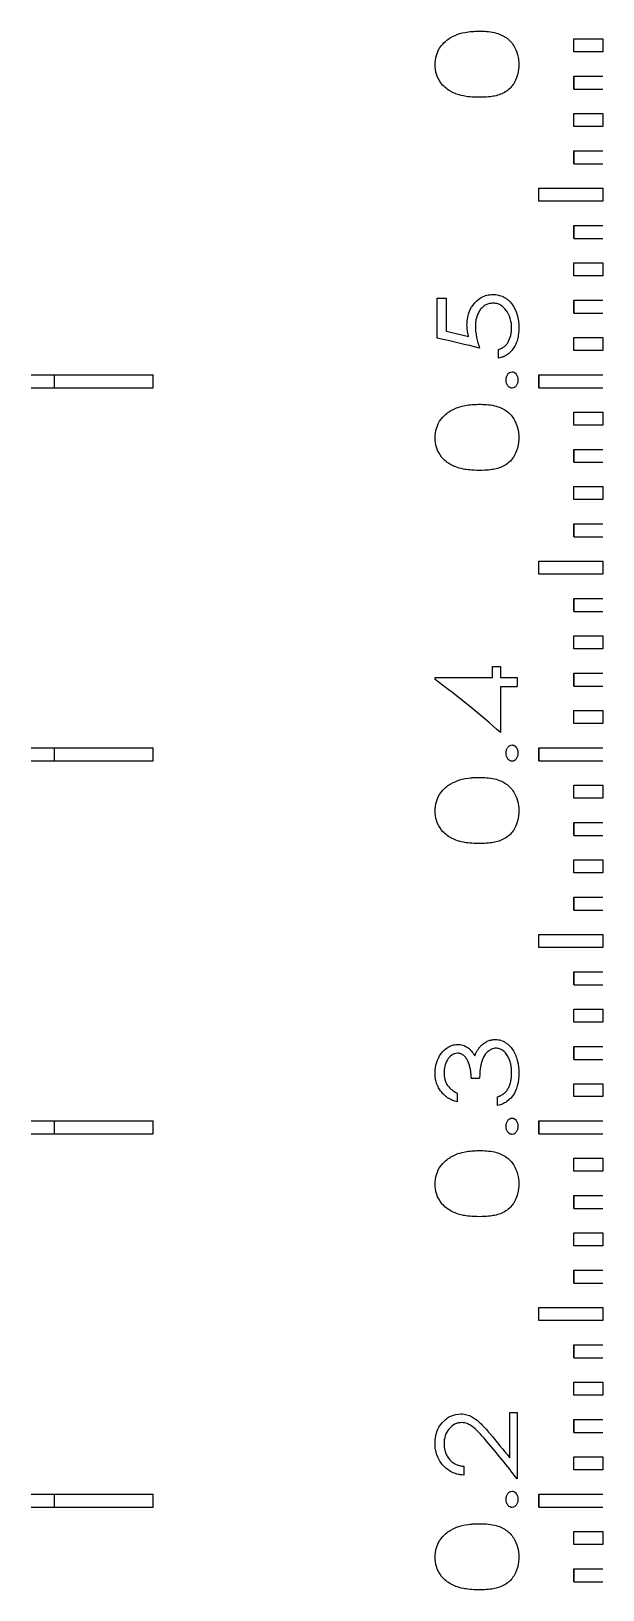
# Model space of a CAD drawing. Header units: inches. Extents: x -0.24 to 0.24, y -1.88 to 1.97.
# Drawn here: x -0.176 to 0.176, y -0.927 to 0.034 of the extents above; entities that cross this region are included whole.
import ezdxf

# ---------------------------------------------------------------- set-up
doc = ezdxf.new("R2010")
doc.units = ezdxf.units.IN
doc.layers.get('0').update_dxf_attribs({"linetype": 'CONTINUOUS'})

msp = doc.modelspace()

# ---------------------------------------------------------------- linework, layer by layer
for p, q in [((0.15813, 0.006), (0.176, 0.006)), ((0.15813, -0.002), (0.176, -0.002)), ((0.15813, -0.04), (0.176, -0.04)), ((0.15813, -0.048), (0.176, -0.048)), ((0.15813, -0.086), (0.176, -0.086)), ((0.15813, -0.094), (0.176, -0.094)), ((0.07408, -0.13085), (0.07961, -0.13085)), ((0.07408, -0.15546), (0.07408, -0.13085)), ((0.07961, -0.13085), (0.07961, -0.15125)), ((0.15813, -0.132), (0.176, -0.132)), ((0.15813, -0.14), (0.176, -0.14)), ((0.11175, -0.16777), (0.11175, -0.16238)), ((-0.176, -0.178), (-0.10097, -0.178)), ((-0.16184, -0.178), (-0.16184, -0.186)), ((-0.10097, -0.186), (-0.10097, -0.178)), ((0.13665, -0.178), (0.176, -0.178)), ((-0.176, -0.186), (-0.10097, -0.186)), ((0.13665, -0.186), (0.176, -0.186)), ((0.15813, -0.224), (0.176, -0.224)), ((0.15813, -0.232), (0.176, -0.232)), ((0.15813, -0.27), (0.176, -0.27)), ((0.15813, -0.278), (0.176, -0.278)), ((0.15813, -0.316), (0.176, -0.316)), ((0.15813, -0.324), (0.176, -0.324)), ((0.07268, -0.36579), (0.07268, -0.36469)), ((0.07268, -0.36469), (0.10815, -0.36469)), ((0.10815, -0.36469), (0.10815, -0.35777)), ((0.10815, -0.35777), (0.11293, -0.35777)), ((0.11293, -0.35777), (0.11293, -0.36469)), ((0.11293, -0.36469), (0.12319, -0.36469)), ((0.12319, -0.36469), (0.12319, -0.37008)), ((0.15813, -0.362), (0.176, -0.362)), ((0.11293, -0.37008), (0.12319, -0.37008)), ((0.11293, -0.37008), (0.11293, -0.39854)), ((0.15813, -0.37), (0.176, -0.37)), ((-0.176, -0.408), (-0.10097, -0.408)), ((-0.16184, -0.408), (-0.16184, -0.416)), ((-0.10097, -0.416), (-0.10097, -0.408)), ((0.13665, -0.408), (0.176, -0.408)), ((-0.176, -0.416), (-0.10097, -0.416)), ((0.13665, -0.416), (0.176, -0.416)), ((0.15813, -0.454), (0.176, -0.454)), ((0.15813, -0.462), (0.176, -0.462)), ((0.15813, -0.5), (0.176, -0.5)), ((0.15813, -0.508), (0.176, -0.508)), ((0.15813, -0.546), (0.176, -0.546)), ((0.15813, -0.554), (0.176, -0.554)), ((0.15813, -0.592), (0.176, -0.592)), ((0.15813, -0.6), (0.176, -0.6)), ((0.09496, -0.61162), (0.10009, -0.61162)), ((0.0864, -0.62085), (0.0864, -0.62623)), ((0.11115, -0.62854), (0.11115, -0.62315)), ((-0.176, -0.638), (-0.10097, -0.638)), ((-0.16184, -0.638), (-0.16184, -0.646)), ((-0.10097, -0.646), (-0.10097, -0.638)), ((0.13665, -0.638), (0.176, -0.638)), ((-0.176, -0.646), (-0.10097, -0.646)), ((0.13665, -0.646), (0.176, -0.646)), ((0.15813, -0.684), (0.176, -0.684)), ((0.15813, -0.692), (0.176, -0.692)), ((0.15813, -0.73), (0.176, -0.73)), ((0.15813, -0.738), (0.176, -0.738)), ((0.15813, -0.776), (0.176, -0.776)), ((0.15813, -0.784), (0.176, -0.784)), ((0.11872, -0.84569), (0.11872, -0.81777)), ((0.11872, -0.81777), (0.12319, -0.81777)), ((0.12319, -0.81777), (0.12319, -0.85854)), ((0.15813, -0.822), (0.176, -0.822)), ((0.15813, -0.83), (0.176, -0.83)), ((0.09039, -0.85085), (0.09039, -0.85623)), ((-0.176, -0.868), (-0.10097, -0.868)), ((-0.16184, -0.868), (-0.16184, -0.876)), ((-0.10097, -0.876), (-0.10097, -0.868)), ((0.13665, -0.868), (0.176, -0.868)), ((-0.176, -0.876), (-0.10097, -0.876)), ((0.13665, -0.876), (0.176, -0.876)), ((0.15813, -0.914), (0.176, -0.914)), ((0.15813, -0.922), (0.176, -0.922))]:
    msp.add_line(p, q)
for points in [[(0.15813, 0.029), (0.176, 0.029), (0.176, 0.021), (0.15813, 0.021)], [(0.15813, 0.006), (0.15813, -0.002)], [(0.15813, -0.017), (0.176, -0.017), (0.176, -0.025), (0.15813, -0.025)], [(0.15813, -0.04), (0.15813, -0.048)], [(0.13665, -0.063), (0.176, -0.063), (0.176, -0.071), (0.13665, -0.071)], [(0.15813, -0.086), (0.15813, -0.094)], [(0.15813, -0.109), (0.176, -0.109), (0.176, -0.117), (0.15813, -0.117)], [(0.15813, -0.132), (0.15813, -0.14)], [(0.15813, -0.155), (0.176, -0.155), (0.176, -0.163), (0.15813, -0.163)], [(0.13665, -0.178), (0.13665, -0.186)], [(0.15813, -0.201), (0.176, -0.201), (0.176, -0.209), (0.15813, -0.209)], [(0.15813, -0.224), (0.15813, -0.232)], [(0.15813, -0.247), (0.176, -0.247), (0.176, -0.255), (0.15813, -0.255)], [(0.15813, -0.27), (0.15813, -0.278)], [(0.13665, -0.293), (0.176, -0.293), (0.176, -0.301), (0.13665, -0.301)], [(0.15813, -0.316), (0.15813, -0.324)], [(0.15813, -0.339), (0.176, -0.339), (0.176, -0.347), (0.15813, -0.347)], [(0.15813, -0.362), (0.15813, -0.37)], [(0.15813, -0.385), (0.176, -0.385), (0.176, -0.393), (0.15813, -0.393)], [(0.13665, -0.408), (0.13665, -0.416)], [(0.15813, -0.431), (0.176, -0.431), (0.176, -0.439), (0.15813, -0.439)], [(0.15813, -0.454), (0.15813, -0.462)], [(0.15813, -0.477), (0.176, -0.477), (0.176, -0.485), (0.15813, -0.485)], [(0.15813, -0.5), (0.15813, -0.508)], [(0.13665, -0.523), (0.176, -0.523), (0.176, -0.531), (0.13665, -0.531)], [(0.15813, -0.546), (0.15813, -0.554)], [(0.15813, -0.569), (0.176, -0.569), (0.176, -0.577), (0.15813, -0.577)], [(0.15813, -0.592), (0.15813, -0.6)], [(0.15813, -0.615), (0.176, -0.615), (0.176, -0.623), (0.15813, -0.623)], [(0.13665, -0.638), (0.13665, -0.646)], [(0.15813, -0.661), (0.176, -0.661), (0.176, -0.669), (0.15813, -0.669)], [(0.15813, -0.684), (0.15813, -0.692)], [(0.15813, -0.707), (0.176, -0.707), (0.176, -0.715), (0.15813, -0.715)], [(0.15813, -0.73), (0.15813, -0.738)], [(0.13665, -0.753), (0.176, -0.753), (0.176, -0.761), (0.13665, -0.761)], [(0.15813, -0.776), (0.15813, -0.784)], [(0.15813, -0.799), (0.176, -0.799), (0.176, -0.807), (0.15813, -0.807)], [(0.15813, -0.822), (0.15813, -0.83)], [(0.15813, -0.845), (0.176, -0.845), (0.176, -0.853), (0.15813, -0.853)], [(0.13665, -0.868), (0.13665, -0.876)], [(0.15813, -0.891), (0.176, -0.891), (0.176, -0.899), (0.15813, -0.899)], [(0.15813, -0.914), (0.15813, -0.922)]]:
    msp.add_lwpolyline(points, close=True)
for points, knots in [([(0.07268, 0.01306), (0.07271, 0.01467), (0.07283, 0.01684), (0.07413, 0.02066), (0.07497, 0.02271), (0.07881, 0.02763), (0.08124, 0.02915), (0.08438, 0.03095), (0.08588, 0.03154), (0.08815, 0.03234), (0.09036, 0.03297), (0.09485, 0.03356), (0.09593, 0.03363), (0.09769, 0.03372), (0.09892, 0.03375), (0.10011, 0.03377)], [-0.05564608, -0.05564608, -0.05564608, -0.05564608, -0.0468896, -0.0468896, -0.04262605, -0.04262605, -0.03710661, -0.03710661, -0.02892229, -0.02892229, -0.01686502, -0.01686502, -0.01095235, -0.01095235, 0, 0, 0, 0]), ([(0.10011, 0.03377), (0.10274, 0.03373), (0.10601, 0.03364), (0.11231, 0.0322), (0.11454, 0.0311), (0.1182, 0.02858), (0.11988, 0.02691), (0.1222, 0.02315), (0.12297, 0.0213), (0.12403, 0.01733), (0.12426, 0.01539), (0.12429, 0.01306)], [-0.1041501, -0.1041501, -0.1041501, -0.1041501, -0.0807657, -0.0807657, -0.0586746, -0.0586746, -0.0352729, -0.0352729, -0.0177305, -0.0177305, 0, 0, 0, 0]), ([(0.10011, -0.007), (0.09514, -0.00696), (0.09235, -0.00659), (0.08642, -0.00545), (0.08395, -0.00428), (0.08038, -0.00232), (0.07838, -0.00076), (0.07535, 0.00302), (0.07437, 0.00491), (0.07283, 0.00929), (0.0727, 0.01147), (0.07268, 0.01306)], [-0.04051557, -0.04051557, -0.04051557, -0.04051557, -0.03680281, -0.03680281, -0.03043587, -0.03043587, -0.0205326, -0.0205326, -0.01211017, -0.01211017, 0, 0, 0, 0]), ([(0.12429, 0.01306), (0.12427, 0.01161), (0.12418, 0.00936), (0.12282, 0.00427), (0.12187, 0.00251), (0.11998, -0.00039), (0.11838, -0.00209), (0.11425, -0.00481), (0.11198, -0.00566), (0.10731, -0.00661), (0.10459, -0.00697), (0.10011, -0.007)], [-0.234219, -0.234219, -0.234219, -0.234219, -0.1955621, -0.1955621, -0.1575839, -0.1575839, -0.0998033, -0.0998033, -0.0415217, -0.0415217, 0, 0, 0, 0]), ([(0.09236, -0.14742), (0.0924, -0.14538), (0.09257, -0.14243), (0.09452, -0.13729), (0.09563, -0.13543), (0.09892, -0.13171), (0.1007, -0.13056), (0.10328, -0.12936), (0.10426, -0.12906), (0.10572, -0.12877), (0.10666, -0.12859), (0.10846, -0.12854)], [-0.2859257, -0.2859257, -0.2859257, -0.2859257, -0.1960968, -0.1960968, -0.1358888, -0.1358888, -0.0648052, -0.0648052, -0.0173608, -0.0173608, 0, 0, 0, 0]), ([(0.10828, -0.13392), (0.10783, -0.13394), (0.10742, -0.13396), (0.10706, -0.134), (0.10688, -0.13402), (0.10671, -0.13404), (0.10655, -0.13407), (0.10647, -0.13408), (0.10639, -0.13409), (0.10631, -0.13411), (0.10624, -0.13412), (0.10619, -0.13413), (0.1061, -0.13415), (0.10537, -0.13432), (0.10465, -0.13458), (0.10398, -0.13493), (0.1033, -0.13528), (0.10266, -0.13572), (0.10206, -0.13626), (0.10176, -0.13653), (0.10147, -0.13682), (0.10119, -0.13713), (0.10091, -0.13745), (0.10062, -0.13781), (0.10037, -0.13815), (0.09987, -0.13883), (0.09944, -0.13957), (0.09907, -0.14037), (0.09889, -0.14077), (0.09872, -0.14119), (0.09857, -0.14161), (0.09842, -0.14204), (0.09828, -0.14251), (0.09817, -0.14294), (0.09806, -0.14337), (0.09797, -0.14381), (0.09788, -0.14426), (0.09784, -0.14448), (0.09781, -0.14471), (0.09777, -0.14494), (0.09776, -0.14506), (0.09774, -0.14517), (0.09773, -0.14529), (0.09771, -0.1454), (0.09769, -0.14555), (0.09769, -0.14564), (0.09761, -0.14632), (0.09756, -0.14723), (0.09754, -0.14839)], [0, 0, 0, 0, 0.062512, 0.062512, 0.062512, 0.09375, 0.09375, 0.09375, 0.109376, 0.109376, 0.109376, 0.125, 0.125, 0.125, 0.25, 0.25, 0.25, 0.375, 0.375, 0.375, 0.437506, 0.437506, 0.437506, 0.5, 0.5, 0.5, 0.625, 0.625, 0.625, 0.687496, 0.687496, 0.687496, 0.75, 0.75, 0.75, 0.812533, 0.812533, 0.812533, 0.84375, 0.84375, 0.84375, 0.859382, 0.859382, 0.859382, 0.875, 0.875, 0.875, 1, 1, 1, 1]), ([(0.11985, -0.14915), (0.11982, -0.14744), (0.11969, -0.14548), (0.11847, -0.14137), (0.1176, -0.13972), (0.11555, -0.13694), (0.11434, -0.13582), (0.11234, -0.13472), (0.11161, -0.13441), (0.11039, -0.13412), (0.10971, -0.13397), (0.10828, -0.13392)], [-0.3643549, -0.3643549, -0.3643549, -0.3643549, -0.2570321, -0.2570321, -0.1583606, -0.1583606, -0.0585598, -0.0585598, -0.0137986, -0.0137986, 0, 0, 0, 0]), ([(0.10846, -0.12854), (0.10917, -0.12856), (0.10973, -0.12859), (0.11057, -0.12868), (0.11115, -0.12877), (0.11276, -0.12914), (0.1138, -0.12951), (0.11575, -0.13051), (0.11675, -0.13117), (0.11851, -0.13265), (0.11928, -0.13346), (0.12286, -0.13815), (0.12425, -0.14318), (0.12429, -0.14946)], [0, 0, 0, 0, 0.0625, 0.0625, 0.125, 0.125, 0.25, 0.25, 0.375, 0.375, 0.5, 0.5, 1, 1, 1, 1]), ([(0.07961, -0.15125), (0.08196, -0.15179), (0.08428, -0.15233), (0.08886, -0.15341), (0.09112, -0.15395), (0.09335, -0.15449)], [-0.04091868, -0.04091868, -0.04091868, -0.04091868, -0.02045934, -0.02045934, 0, 0, 0, 0]), ([(0.09335, -0.15449), (0.09318, -0.15376), (0.09303, -0.1531), (0.09291, -0.15252), (0.09286, -0.15223), (0.0928, -0.15195), (0.09276, -0.1517), (0.09271, -0.15145), (0.09268, -0.15125), (0.09264, -0.15099), (0.09248, -0.14998), (0.09239, -0.14879), (0.09236, -0.14742)], [0, 0, 0, 0, 0.25, 0.25, 0.25, 0.375009, 0.375009, 0.375009, 0.5, 0.5, 0.5, 1, 1, 1, 1]), ([(0.09754, -0.14839), (0.09756, -0.14964), (0.09766, -0.152), (0.09877, -0.15726), (0.09944, -0.15958), (0.10009, -0.16162)], [-0.04119959, -0.04119959, -0.04119959, -0.04119959, -0.01665325, -0.01665325, 0, 0, 0, 0]), ([(0.11175, -0.16238), (0.11213, -0.16227), (0.11246, -0.16216), (0.11275, -0.16206), (0.11289, -0.16201), (0.11303, -0.16196), (0.11315, -0.16192), (0.11321, -0.16189), (0.11326, -0.16187), (0.11332, -0.16185), (0.11337, -0.16182), (0.1134, -0.16181), (0.11347, -0.16178), (0.11405, -0.16152), (0.11459, -0.16121), (0.11509, -0.16085), (0.11559, -0.16048), (0.11606, -0.16004), (0.1165, -0.15954), (0.11672, -0.15929), (0.11692, -0.15902), (0.11712, -0.15873), (0.11732, -0.15844), (0.11753, -0.15811), (0.1177, -0.15781), (0.11838, -0.15663), (0.11893, -0.15523), (0.1193, -0.15375), (0.11939, -0.15338), (0.11947, -0.153), (0.11954, -0.15261), (0.11961, -0.15222), (0.11968, -0.1518), (0.11972, -0.15143), (0.11974, -0.15124), (0.11976, -0.15106), (0.11978, -0.15088), (0.1198, -0.15071), (0.1198, -0.1506), (0.11981, -0.15043), (0.11983, -0.15009), (0.11984, -0.14966), (0.11985, -0.14915)], [0, 0, 0, 0, 0.062511, 0.062511, 0.062511, 0.09375, 0.09375, 0.09375, 0.109377, 0.109377, 0.109377, 0.125, 0.125, 0.125, 0.25, 0.25, 0.25, 0.375, 0.375, 0.375, 0.437849, 0.437849, 0.437849, 0.5, 0.5, 0.5, 0.75, 0.75, 0.75, 0.81257, 0.81257, 0.81257, 0.875, 0.875, 0.875, 0.906743, 0.906743, 0.906743, 0.937744, 0.937744, 0.937744, 1, 1, 1, 1]), ([(0.12429, -0.14946), (0.12428, -0.15022), (0.12426, -0.15081), (0.12424, -0.15124), (0.12421, -0.15167), (0.12416, -0.15225), (0.12409, -0.15284), (0.12395, -0.15404), (0.12374, -0.15511), (0.12346, -0.15618), (0.12317, -0.15724), (0.1228, -0.15825), (0.12236, -0.15921), (0.12193, -0.16016), (0.1214, -0.16108), (0.12082, -0.16191), (0.12024, -0.16274), (0.11961, -0.16349), (0.11893, -0.16415), (0.11859, -0.16448), (0.11824, -0.1648), (0.11787, -0.16509), (0.11751, -0.16538), (0.11711, -0.16566), (0.11674, -0.1659), (0.11637, -0.16613), (0.11599, -0.16635), (0.11558, -0.16655), (0.11538, -0.16664), (0.11518, -0.16674), (0.11497, -0.16683), (0.11486, -0.16687), (0.11475, -0.16692), (0.11465, -0.16696), (0.11454, -0.167), (0.1144, -0.16705), (0.11432, -0.16709), (0.11366, -0.16733), (0.1128, -0.16756), (0.11175, -0.16777)], [0, 0, 0, 0, 0.062834, 0.062834, 0.062834, 0.125, 0.125, 0.125, 0.25, 0.25, 0.25, 0.375, 0.375, 0.375, 0.5, 0.5, 0.5, 0.625, 0.625, 0.625, 0.687498, 0.687498, 0.687498, 0.75, 0.75, 0.75, 0.812529, 0.812529, 0.812529, 0.84375, 0.84375, 0.84375, 0.859381, 0.859381, 0.859381, 0.875, 0.875, 0.875, 1, 1, 1, 1]), ([(0.11643, -0.18123), (0.11645, -0.18082), (0.11648, -0.18046), (0.11653, -0.18014), (0.11655, -0.17998), (0.11658, -0.17983), (0.11661, -0.17969), (0.11664, -0.17955), (0.11666, -0.17945), (0.1167, -0.17931), (0.11689, -0.17872), (0.11715, -0.17819), (0.11753, -0.17769), (0.11771, -0.17744), (0.1179, -0.17723), (0.1181, -0.17704), (0.1182, -0.17695), (0.1183, -0.17687), (0.11841, -0.17679), (0.11851, -0.17671), (0.11864, -0.17663), (0.11872, -0.17659), (0.11906, -0.1764), (0.11953, -0.17628), (0.12014, -0.17623)], [0, 0, 0, 0, 0.125, 0.125, 0.125, 0.1875, 0.1875, 0.1875, 0.25, 0.25, 0.25, 0.5, 0.5, 0.5, 0.625, 0.625, 0.625, 0.68751, 0.68751, 0.68751, 0.75, 0.75, 0.75, 1, 1, 1, 1]), ([(0.12014, -0.18623), (0.11985, -0.18621), (0.11958, -0.18617), (0.11935, -0.18611), (0.11923, -0.18608), (0.11912, -0.18604), (0.11902, -0.186), (0.11891, -0.18596), (0.11884, -0.18593), (0.11873, -0.18586), (0.11829, -0.18562), (0.11789, -0.18525), (0.11753, -0.18477), (0.11734, -0.18453), (0.11719, -0.18427), (0.11705, -0.184), (0.11698, -0.18387), (0.11692, -0.18373), (0.11686, -0.18359), (0.1168, -0.18345), (0.11674, -0.18327), (0.11671, -0.18315), (0.11656, -0.18267), (0.11647, -0.18203), (0.11643, -0.18123)], [0, 0, 0, 0, 0.125, 0.125, 0.125, 0.1875, 0.1875, 0.1875, 0.25, 0.25, 0.25, 0.5, 0.5, 0.5, 0.625, 0.625, 0.625, 0.687509, 0.687509, 0.687509, 0.75, 0.75, 0.75, 1, 1, 1, 1]), ([(0.12014, -0.17623), (0.12044, -0.17626), (0.12071, -0.1763), (0.12094, -0.17636), (0.12105, -0.17639), (0.12116, -0.17643), (0.12126, -0.17646), (0.12136, -0.1765), (0.12143, -0.17653), (0.12153, -0.1766), (0.12195, -0.17684), (0.12235, -0.17723), (0.12269, -0.1777), (0.12286, -0.17793), (0.12302, -0.17818), (0.12315, -0.17845), (0.12321, -0.17859), (0.12327, -0.17873), (0.12333, -0.17887), (0.12338, -0.17901), (0.12344, -0.17919), (0.12348, -0.17931), (0.12362, -0.1798), (0.12371, -0.18044), (0.12374, -0.18123)], [0, 0, 0, 0, 0.125, 0.125, 0.125, 0.1875, 0.1875, 0.1875, 0.25, 0.25, 0.25, 0.5, 0.5, 0.5, 0.625, 0.625, 0.625, 0.687509, 0.687509, 0.687509, 0.75, 0.75, 0.75, 1, 1, 1, 1]), ([(0.12374, -0.18123), (0.12373, -0.18145), (0.12372, -0.18164), (0.12371, -0.1818), (0.12371, -0.18188), (0.1237, -0.18196), (0.12369, -0.18203), (0.12369, -0.18209), (0.12369, -0.18213), (0.12368, -0.18221), (0.12364, -0.18252), (0.12357, -0.18284), (0.12347, -0.18315), (0.12329, -0.18376), (0.12304, -0.18429), (0.12269, -0.18476), (0.12252, -0.185), (0.12234, -0.18521), (0.12215, -0.18539), (0.12205, -0.18548), (0.12195, -0.18557), (0.12185, -0.18565), (0.12174, -0.18572), (0.12162, -0.18581), (0.12153, -0.18586), (0.12118, -0.18606), (0.12072, -0.18619), (0.12014, -0.18623)], [0, 0, 0, 0, 0.0625, 0.0625, 0.0625, 0.093755, 0.093755, 0.093755, 0.125, 0.125, 0.125, 0.25, 0.25, 0.25, 0.5, 0.5, 0.5, 0.625, 0.625, 0.625, 0.68751, 0.68751, 0.68751, 0.75, 0.75, 0.75, 1, 1, 1, 1]), ([(0.07268, -0.21694), (0.07271, -0.21533), (0.07283, -0.21316), (0.07413, -0.20934), (0.07497, -0.20729), (0.07881, -0.20237), (0.08124, -0.20085), (0.08438, -0.19905), (0.08588, -0.19846), (0.08815, -0.19766), (0.09036, -0.19703), (0.09485, -0.19644), (0.09593, -0.19637), (0.09769, -0.19628), (0.09892, -0.19625), (0.10011, -0.19623)], [-0.05564608, -0.05564608, -0.05564608, -0.05564608, -0.0468896, -0.0468896, -0.04262605, -0.04262605, -0.03710661, -0.03710661, -0.02892229, -0.02892229, -0.01686502, -0.01686502, -0.01095235, -0.01095235, 0, 0, 0, 0]), ([(0.10011, -0.19623), (0.10274, -0.19627), (0.10601, -0.19636), (0.11231, -0.1978), (0.11454, -0.1989), (0.1182, -0.20142), (0.11988, -0.20309), (0.1222, -0.20685), (0.12297, -0.2087), (0.12403, -0.21267), (0.12426, -0.21461), (0.12429, -0.21694)], [-0.1041501, -0.1041501, -0.1041501, -0.1041501, -0.0807657, -0.0807657, -0.0586746, -0.0586746, -0.0352729, -0.0352729, -0.0177305, -0.0177305, 0, 0, 0, 0]), ([(0.10011, -0.237), (0.09514, -0.23696), (0.09235, -0.23659), (0.08642, -0.23545), (0.08395, -0.23428), (0.08038, -0.23232), (0.07838, -0.23076), (0.07535, -0.22698), (0.07437, -0.22509), (0.07283, -0.22071), (0.0727, -0.21853), (0.07268, -0.21694)], [-0.04051557, -0.04051557, -0.04051557, -0.04051557, -0.03680281, -0.03680281, -0.03043587, -0.03043587, -0.0205326, -0.0205326, -0.01211017, -0.01211017, 0, 0, 0, 0]), ([(0.12429, -0.21694), (0.12427, -0.21839), (0.12418, -0.22064), (0.12282, -0.22573), (0.12187, -0.22749), (0.11998, -0.23039), (0.11838, -0.23209), (0.11425, -0.23481), (0.11198, -0.23566), (0.10731, -0.23661), (0.10459, -0.23697), (0.10011, -0.237)], [-0.2342191, -0.2342191, -0.2342191, -0.2342191, -0.1955621, -0.1955621, -0.1575839, -0.1575839, -0.0998033, -0.0998033, -0.0415217, -0.0415217, 0, 0, 0, 0]), ([(0.11643, -0.41123), (0.11645, -0.41082), (0.11648, -0.41046), (0.11653, -0.41014), (0.11655, -0.40998), (0.11658, -0.40983), (0.11661, -0.40969), (0.11664, -0.40955), (0.11666, -0.40945), (0.1167, -0.40931), (0.11689, -0.40872), (0.11715, -0.40819), (0.11753, -0.40769), (0.11771, -0.40744), (0.1179, -0.40723), (0.1181, -0.40704), (0.1182, -0.40695), (0.1183, -0.40687), (0.11841, -0.40679), (0.11851, -0.40671), (0.11864, -0.40663), (0.11872, -0.40659), (0.11906, -0.4064), (0.11953, -0.40628), (0.12014, -0.40623)], [0, 0, 0, 0, 0.125, 0.125, 0.125, 0.1875, 0.1875, 0.1875, 0.25, 0.25, 0.25, 0.5, 0.5, 0.5, 0.625, 0.625, 0.625, 0.68751, 0.68751, 0.68751, 0.75, 0.75, 0.75, 1, 1, 1, 1]), ([(0.12014, -0.41623), (0.11985, -0.41621), (0.11958, -0.41617), (0.11935, -0.41611), (0.11923, -0.41608), (0.11912, -0.41604), (0.11902, -0.416), (0.11891, -0.41596), (0.11884, -0.41593), (0.11873, -0.41586), (0.11829, -0.41562), (0.11789, -0.41525), (0.11753, -0.41477), (0.11734, -0.41453), (0.11719, -0.41427), (0.11705, -0.414), (0.11698, -0.41387), (0.11692, -0.41373), (0.11686, -0.41359), (0.1168, -0.41345), (0.11674, -0.41327), (0.11671, -0.41315), (0.11656, -0.41267), (0.11647, -0.41203), (0.11643, -0.41123)], [0, 0, 0, 0, 0.125, 0.125, 0.125, 0.1875, 0.1875, 0.1875, 0.25, 0.25, 0.25, 0.5, 0.5, 0.5, 0.625, 0.625, 0.625, 0.687509, 0.687509, 0.687509, 0.75, 0.75, 0.75, 1, 1, 1, 1]), ([(0.12014, -0.40623), (0.12044, -0.40626), (0.12071, -0.4063), (0.12094, -0.40636), (0.12105, -0.40639), (0.12116, -0.40643), (0.12126, -0.40646), (0.12136, -0.4065), (0.12143, -0.40653), (0.12153, -0.4066), (0.12195, -0.40684), (0.12235, -0.40723), (0.12269, -0.4077), (0.12286, -0.40793), (0.12302, -0.40818), (0.12315, -0.40845), (0.12321, -0.40859), (0.12327, -0.40873), (0.12333, -0.40887), (0.12338, -0.40901), (0.12344, -0.40919), (0.12348, -0.40931), (0.12362, -0.4098), (0.12371, -0.41044), (0.12374, -0.41123)], [0, 0, 0, 0, 0.125, 0.125, 0.125, 0.1875, 0.1875, 0.1875, 0.25, 0.25, 0.25, 0.5, 0.5, 0.5, 0.625, 0.625, 0.625, 0.687509, 0.687509, 0.687509, 0.75, 0.75, 0.75, 1, 1, 1, 1]), ([(0.12374, -0.41123), (0.12373, -0.41145), (0.12372, -0.41164), (0.12371, -0.4118), (0.12371, -0.41188), (0.1237, -0.41196), (0.12369, -0.41203), (0.12369, -0.41209), (0.12369, -0.41213), (0.12368, -0.41221), (0.12364, -0.41252), (0.12357, -0.41284), (0.12347, -0.41315), (0.12329, -0.41376), (0.12304, -0.41429), (0.12269, -0.41476), (0.12252, -0.415), (0.12234, -0.41521), (0.12215, -0.41539), (0.12205, -0.41548), (0.12195, -0.41557), (0.12185, -0.41565), (0.12174, -0.41572), (0.12162, -0.41581), (0.12153, -0.41586), (0.12118, -0.41606), (0.12072, -0.41619), (0.12014, -0.41623)], [0, 0, 0, 0, 0.0625, 0.0625, 0.0625, 0.093755, 0.093755, 0.093755, 0.125, 0.125, 0.125, 0.25, 0.25, 0.25, 0.5, 0.5, 0.5, 0.625, 0.625, 0.625, 0.68751, 0.68751, 0.68751, 0.75, 0.75, 0.75, 1, 1, 1, 1]), ([(0.07268, -0.44694), (0.07271, -0.44533), (0.07283, -0.44316), (0.07413, -0.43934), (0.07497, -0.43729), (0.07881, -0.43237), (0.08124, -0.43085), (0.08438, -0.42905), (0.08588, -0.42846), (0.08815, -0.42766), (0.09036, -0.42703), (0.09485, -0.42644), (0.09593, -0.42637), (0.09769, -0.42628), (0.09892, -0.42625), (0.10011, -0.42623)], [-0.05564608, -0.05564608, -0.05564608, -0.05564608, -0.0468896, -0.0468896, -0.04262605, -0.04262605, -0.03710661, -0.03710661, -0.02892229, -0.02892229, -0.01686502, -0.01686502, -0.01095235, -0.01095235, 0, 0, 0, 0]), ([(0.10011, -0.42623), (0.10274, -0.42627), (0.10601, -0.42636), (0.11231, -0.4278), (0.11454, -0.4289), (0.1182, -0.43142), (0.11988, -0.43309), (0.1222, -0.43685), (0.12297, -0.4387), (0.12403, -0.44267), (0.12426, -0.44461), (0.12429, -0.44694)], [-0.1041501, -0.1041501, -0.1041501, -0.1041501, -0.0807657, -0.0807657, -0.0586746, -0.0586746, -0.0352729, -0.0352729, -0.0177305, -0.0177305, 0, 0, 0, 0]), ([(0.10011, -0.467), (0.09514, -0.46696), (0.09235, -0.46659), (0.08642, -0.46545), (0.08395, -0.46428), (0.08038, -0.46232), (0.07838, -0.46076), (0.07535, -0.45698), (0.07437, -0.45509), (0.07283, -0.45071), (0.0727, -0.44853), (0.07268, -0.44694)], [-0.04051557, -0.04051557, -0.04051557, -0.04051557, -0.03680281, -0.03680281, -0.03043587, -0.03043587, -0.0205326, -0.0205326, -0.01211017, -0.01211017, 0, 0, 0, 0]), ([(0.12429, -0.44694), (0.12427, -0.44839), (0.12418, -0.45064), (0.12282, -0.45573), (0.12187, -0.45749), (0.11998, -0.46039), (0.11838, -0.46209), (0.11425, -0.46481), (0.11198, -0.46566), (0.10731, -0.46661), (0.10459, -0.46697), (0.10011, -0.467)], [-0.234219, -0.234219, -0.234219, -0.234219, -0.1955621, -0.1955621, -0.1575839, -0.1575839, -0.0998033, -0.0998033, -0.0415217, -0.0415217, 0, 0, 0, 0]), ([(0.07268, -0.60837), (0.07274, -0.60623), (0.07293, -0.60418), (0.07422, -0.60026), (0.07507, -0.59825), (0.07772, -0.59474), (0.07915, -0.59346), (0.08177, -0.59193), (0.08276, -0.59152), (0.08425, -0.59108), (0.08501, -0.59092), (0.08657, -0.59085)], [-0.1682616, -0.1682616, -0.1682616, -0.1682616, -0.1065346, -0.1065346, -0.0666568, -0.0666568, -0.0333752, -0.0333752, -0.0136627, -0.0136627, 0, 0, 0, 0]), ([(0.08657, -0.59085), (0.08693, -0.59086), (0.08725, -0.59087), (0.08751, -0.59089), (0.08765, -0.5909), (0.08777, -0.59091), (0.08788, -0.59092), (0.08794, -0.59092), (0.08799, -0.59093), (0.08804, -0.59093), (0.08809, -0.59094), (0.08812, -0.59094), (0.08818, -0.59095), (0.08871, -0.59101), (0.08924, -0.59112), (0.08976, -0.59128), (0.09081, -0.59159), (0.09181, -0.59207), (0.09269, -0.59267), (0.09313, -0.59298), (0.09356, -0.59332), (0.09397, -0.5937), (0.09418, -0.59389), (0.09438, -0.59409), (0.09458, -0.5943), (0.09468, -0.5944), (0.09478, -0.59451), (0.09487, -0.59462), (0.09497, -0.59473), (0.09509, -0.59487), (0.09516, -0.59495), (0.09573, -0.59563), (0.09638, -0.5966), (0.0971, -0.59785)], [0, 0, 0, 0, 0.062511, 0.062511, 0.062511, 0.09375, 0.09375, 0.09375, 0.109377, 0.109377, 0.109377, 0.125, 0.125, 0.125, 0.25, 0.25, 0.25, 0.5, 0.5, 0.5, 0.62503, 0.62503, 0.62503, 0.6875, 0.6875, 0.6875, 0.718756, 0.718756, 0.718756, 0.75, 0.75, 0.75, 1, 1, 1, 1]), ([(0.0971, -0.59785), (0.09727, -0.59743), (0.09742, -0.59707), (0.09755, -0.59676), (0.09762, -0.5966), (0.09768, -0.59646), (0.09774, -0.59634), (0.09777, -0.59627), (0.09779, -0.59621), (0.09782, -0.59615), (0.09785, -0.5961), (0.09786, -0.59607), (0.0979, -0.59599), (0.09817, -0.59542), (0.0985, -0.59485), (0.09887, -0.59427), (0.09906, -0.59398), (0.09925, -0.5937), (0.09944, -0.59344), (0.09954, -0.59331), (0.09964, -0.59319), (0.09973, -0.59306), (0.09978, -0.593), (0.09983, -0.59294), (0.09988, -0.59288), (0.09993, -0.59283), (0.09999, -0.59275), (0.10002, -0.59271), (0.1003, -0.59239), (0.10074, -0.59194), (0.10133, -0.59135)], [0, 0, 0, 0, 0.125012, 0.125012, 0.125012, 0.1875, 0.1875, 0.1875, 0.218752, 0.218752, 0.218752, 0.25, 0.25, 0.25, 0.5, 0.5, 0.5, 0.62503, 0.62503, 0.62503, 0.6875, 0.6875, 0.6875, 0.718756, 0.718756, 0.718756, 0.75, 0.75, 0.75, 1, 1, 1, 1]), ([(0.11026, -0.59315), (0.10927, -0.59321), (0.10844, -0.59331), (0.10632, -0.59429), (0.10545, -0.595), (0.10336, -0.59704), (0.10257, -0.59855), (0.10139, -0.60114), (0.101, -0.60277), (0.1005, -0.60601), (0.10025, -0.60795), (0.10009, -0.61162)], [-0.1243904, -0.1243904, -0.1243904, -0.1243904, -0.1130551, -0.1130551, -0.1014011, -0.1014011, -0.0757068, -0.0757068, -0.0279619, -0.0279619, 0, 0, 0, 0]), ([(0.10133, -0.59135), (0.10202, -0.59073), (0.10271, -0.5902), (0.10339, -0.58975), (0.10373, -0.58952), (0.10406, -0.58932), (0.1044, -0.58914), (0.10473, -0.58896), (0.10504, -0.58881), (0.1054, -0.58866), (0.10576, -0.58852), (0.10612, -0.58839), (0.10649, -0.58827), (0.10667, -0.58822), (0.10686, -0.58817), (0.10705, -0.58812), (0.10714, -0.5881), (0.10723, -0.58807), (0.10733, -0.58805), (0.10742, -0.58803), (0.10754, -0.58801), (0.10761, -0.58799), (0.10821, -0.58787), (0.10896, -0.5878), (0.10985, -0.58777)], [0, 0, 0, 0, 0.25, 0.25, 0.25, 0.374992, 0.374992, 0.374992, 0.5, 0.5, 0.5, 0.625028, 0.625028, 0.625028, 0.6875, 0.6875, 0.6875, 0.718756, 0.718756, 0.718756, 0.75, 0.75, 0.75, 1, 1, 1, 1]), ([(0.10985, -0.58777), (0.11132, -0.58784), (0.11206, -0.58794), (0.11434, -0.58863), (0.11532, -0.58918), (0.11793, -0.5908), (0.11936, -0.59235), (0.12188, -0.59612), (0.12275, -0.59837), (0.12411, -0.60353), (0.12424, -0.60627), (0.12429, -0.60853)], [-0.04391562, -0.04391562, -0.04391562, -0.04391562, -0.04182853, -0.04182853, -0.03885855, -0.03885855, -0.02928899, -0.02928899, -0.01723397, -0.01723397, 0, 0, 0, 0]), ([(0.11985, -0.60843), (0.11985, -0.6079), (0.11983, -0.6074), (0.11981, -0.60694), (0.1198, -0.60671), (0.11979, -0.60649), (0.11978, -0.60627), (0.11976, -0.60606), (0.11975, -0.60591), (0.11973, -0.60566), (0.11971, -0.60542), (0.11969, -0.6052), (0.11966, -0.60496), (0.11963, -0.60471), (0.1196, -0.60448), (0.11956, -0.60425), (0.11953, -0.60402), (0.1195, -0.6038), (0.11946, -0.60358), (0.11942, -0.60336), (0.11938, -0.60319), (0.11933, -0.60296), (0.11914, -0.60204), (0.11889, -0.60117), (0.11858, -0.60035), (0.11827, -0.59953), (0.11794, -0.59883), (0.11749, -0.59806), (0.11658, -0.59651), (0.11557, -0.59534), (0.11435, -0.59447), (0.11404, -0.59425), (0.11372, -0.59406), (0.11339, -0.59389), (0.11307, -0.59373), (0.11276, -0.5936), (0.1124, -0.59349), (0.11165, -0.59325), (0.11111, -0.59318), (0.11026, -0.59315)], [0, 0, 0, 0, 0.0625, 0.0625, 0.0625, 0.09375, 0.09375, 0.09375, 0.125, 0.125, 0.125, 0.155873, 0.155873, 0.155873, 0.1875, 0.1875, 0.1875, 0.218687, 0.218687, 0.218687, 0.249481, 0.249481, 0.249481, 0.374336, 0.374336, 0.374336, 0.499183, 0.499183, 0.499183, 0.749239, 0.749239, 0.749239, 0.811565, 0.811565, 0.811565, 0.873106, 0.873106, 0.873106, 1, 1, 1, 1]), ([(0.08655, -0.59623), (0.08565, -0.59625), (0.08505, -0.59641), (0.08435, -0.59663), (0.08377, -0.59683), (0.08176, -0.59822), (0.08086, -0.59942), (0.07939, -0.6017), (0.07893, -0.60316), (0.07839, -0.60546), (0.07827, -0.60693), (0.07824, -0.6083)], [-0.02810414, -0.02810414, -0.02810414, -0.02810414, -0.02536556, -0.02536556, -0.02259927, -0.02259927, -0.01807124, -0.01807124, -0.01043766, -0.01043766, 0, 0, 0, 0]), ([(0.09496, -0.61162), (0.09496, -0.61106), (0.09494, -0.61057), (0.09493, -0.61015), (0.09492, -0.60994), (0.09491, -0.60975), (0.0949, -0.60957), (0.0949, -0.60948), (0.09489, -0.6094), (0.09489, -0.60932), (0.09488, -0.60924), (0.09488, -0.60919), (0.09487, -0.60909), (0.09484, -0.60871), (0.0948, -0.60831), (0.09474, -0.60789), (0.09469, -0.60748), (0.09462, -0.60701), (0.09455, -0.60659), (0.09442, -0.60576), (0.09423, -0.60494), (0.09401, -0.60414), (0.0939, -0.60374), (0.09378, -0.60335), (0.09364, -0.60296), (0.09358, -0.60277), (0.09351, -0.60257), (0.09344, -0.60238), (0.09336, -0.60219), (0.0933, -0.60203), (0.09321, -0.60181), (0.09286, -0.60095), (0.09246, -0.60018), (0.09203, -0.59952), (0.09181, -0.59919), (0.09159, -0.59888), (0.09135, -0.59861), (0.09123, -0.59847), (0.09111, -0.59833), (0.09099, -0.59821), (0.09086, -0.59808), (0.09076, -0.59798), (0.09061, -0.59785), (0.09001, -0.59732), (0.08941, -0.59693), (0.0887, -0.59664), (0.08853, -0.59657), (0.08835, -0.59651), (0.08818, -0.59646), (0.08809, -0.59643), (0.088, -0.59641), (0.08791, -0.59639), (0.08782, -0.59637), (0.08771, -0.59635), (0.08765, -0.59634), (0.08741, -0.59629), (0.08704, -0.59626), (0.08655, -0.59623)], [0, 0, 0, 0, 0.062512, 0.062512, 0.062512, 0.09375, 0.09375, 0.09375, 0.109376, 0.109376, 0.109376, 0.125, 0.125, 0.125, 0.187509, 0.187509, 0.187509, 0.25, 0.25, 0.25, 0.37502, 0.37502, 0.37502, 0.4375, 0.4375, 0.4375, 0.468754, 0.468754, 0.468754, 0.5, 0.5, 0.5, 0.625019, 0.625019, 0.625019, 0.6875, 0.6875, 0.6875, 0.718751, 0.718751, 0.718751, 0.75, 0.75, 0.75, 0.875, 0.875, 0.875, 0.906279, 0.906279, 0.906279, 0.921881, 0.921881, 0.921881, 0.9375, 0.9375, 0.9375, 1, 1, 1, 1]), ([(0.0864, -0.62623), (0.08542, -0.62596), (0.08448, -0.62565), (0.08366, -0.62532), (0.08345, -0.62523), (0.08324, -0.62514), (0.08302, -0.62504), (0.08278, -0.62494), (0.08256, -0.62483), (0.08234, -0.62472), (0.08212, -0.62462), (0.08191, -0.62451), (0.0817, -0.62439), (0.0815, -0.62428), (0.08134, -0.62419), (0.08111, -0.62405), (0.08022, -0.62352), (0.0794, -0.62292), (0.07865, -0.62227), (0.07827, -0.62194), (0.07791, -0.6216), (0.07757, -0.62124), (0.07723, -0.62089), (0.07694, -0.62055), (0.07661, -0.62013), (0.07595, -0.6193), (0.07537, -0.61843), (0.07488, -0.61752), (0.07438, -0.61661), (0.07396, -0.61562), (0.07364, -0.61466), (0.07333, -0.61371), (0.07308, -0.61261), (0.07291, -0.61154), (0.07287, -0.61127), (0.07283, -0.61101), (0.0728, -0.61075), (0.07279, -0.61062), (0.07278, -0.61049), (0.07277, -0.61037), (0.07275, -0.61024), (0.07275, -0.61016), (0.07274, -0.61006), (0.07271, -0.60963), (0.07269, -0.60907), (0.07268, -0.60837)], [0, 0, 0, 0, 0.118725, 0.118725, 0.118725, 0.149309, 0.149309, 0.149309, 0.18343, 0.18343, 0.18343, 0.217001, 0.217001, 0.217001, 0.25, 0.25, 0.25, 0.375, 0.375, 0.375, 0.437506, 0.437506, 0.437506, 0.5, 0.5, 0.5, 0.62497, 0.62497, 0.62497, 0.75, 0.75, 0.75, 0.875, 0.875, 0.875, 0.906234, 0.906234, 0.906234, 0.921864, 0.921864, 0.921864, 0.937497, 0.937497, 0.937497, 1, 1, 1, 1]), ([(0.07824, -0.6083), (0.07829, -0.60982), (0.07838, -0.61102), (0.07924, -0.61421), (0.07991, -0.61536), (0.08127, -0.61732), (0.08234, -0.61826), (0.08353, -0.61918), (0.08445, -0.61986), (0.0864, -0.62085)], [-0.1026685, -0.1026685, -0.1026685, -0.1026685, -0.0827301, -0.0827301, -0.0581041, -0.0581041, -0.0186401, -0.0186401, 0, 0, 0, 0]), ([(0.12429, -0.60853), (0.12425, -0.61096), (0.12409, -0.6135), (0.12274, -0.61856), (0.12189, -0.62044), (0.12006, -0.62321), (0.11884, -0.62473), (0.11599, -0.6267), (0.11508, -0.62717), (0.11364, -0.62778), (0.11279, -0.62812), (0.11115, -0.62854)], [-0.3522639, -0.3522639, -0.3522639, -0.3522639, -0.229744, -0.229744, -0.1277791, -0.1277791, -0.0517825, -0.0517825, -0.0164293, -0.0164293, 0, 0, 0, 0]), ([(0.11746, -0.61845), (0.11769, -0.61804), (0.11791, -0.61765), (0.11809, -0.61728), (0.11827, -0.6169), (0.11842, -0.61659), (0.11856, -0.61622), (0.11871, -0.61585), (0.11884, -0.61546), (0.11897, -0.61505), (0.11909, -0.61464), (0.11922, -0.61415), (0.11931, -0.61374), (0.1195, -0.6129), (0.11964, -0.61197), (0.11972, -0.61117), (0.1198, -0.61037), (0.11984, -0.60946), (0.11985, -0.60843)], [0, 0, 0, 0, 0.124992, 0.124992, 0.124992, 0.25, 0.25, 0.25, 0.375, 0.375, 0.375, 0.5, 0.5, 0.5, 0.75, 0.75, 0.75, 1, 1, 1, 1]), ([(0.11115, -0.62315), (0.11154, -0.623), (0.11189, -0.62286), (0.11218, -0.62274), (0.11233, -0.62267), (0.11246, -0.62261), (0.11259, -0.62256), (0.11265, -0.62253), (0.11271, -0.6225), (0.11277, -0.62247), (0.11282, -0.62245), (0.11285, -0.62243), (0.11292, -0.6224), (0.11321, -0.62226), (0.11349, -0.62211), (0.11377, -0.62194), (0.11391, -0.62186), (0.11405, -0.62177), (0.11419, -0.62168), (0.11433, -0.62159), (0.11445, -0.62151), (0.1146, -0.6214), (0.11491, -0.62119), (0.11519, -0.62098), (0.11544, -0.62077), (0.11569, -0.62056), (0.11591, -0.62036), (0.11614, -0.62012), (0.11661, -0.61963), (0.11705, -0.61908), (0.11746, -0.61845)], [0, 0, 0, 0, 0.125012, 0.125012, 0.125012, 0.1875, 0.1875, 0.1875, 0.218752, 0.218752, 0.218752, 0.25, 0.25, 0.25, 0.374407, 0.374407, 0.374407, 0.43682, 0.43682, 0.43682, 0.5, 0.5, 0.5, 0.625597, 0.625597, 0.625597, 0.75, 0.75, 0.75, 1, 1, 1, 1]), ([(0.11643, -0.64123), (0.11645, -0.64082), (0.11648, -0.64046), (0.11653, -0.64014), (0.11655, -0.63998), (0.11658, -0.63983), (0.11661, -0.63969), (0.11664, -0.63955), (0.11666, -0.63945), (0.1167, -0.63931), (0.11689, -0.63872), (0.11715, -0.63819), (0.11753, -0.63769), (0.11771, -0.63744), (0.1179, -0.63723), (0.1181, -0.63704), (0.1182, -0.63695), (0.1183, -0.63687), (0.11841, -0.63679), (0.11851, -0.63671), (0.11864, -0.63663), (0.11872, -0.63659), (0.11906, -0.6364), (0.11953, -0.63628), (0.12014, -0.63623)], [0, 0, 0, 0, 0.125, 0.125, 0.125, 0.1875, 0.1875, 0.1875, 0.25, 0.25, 0.25, 0.5, 0.5, 0.5, 0.625, 0.625, 0.625, 0.68751, 0.68751, 0.68751, 0.75, 0.75, 0.75, 1, 1, 1, 1]), ([(0.12014, -0.64623), (0.11985, -0.64621), (0.11958, -0.64617), (0.11935, -0.64611), (0.11923, -0.64608), (0.11912, -0.64604), (0.11902, -0.646), (0.11891, -0.64596), (0.11884, -0.64593), (0.11873, -0.64586), (0.11829, -0.64562), (0.11789, -0.64525), (0.11753, -0.64477), (0.11734, -0.64453), (0.11719, -0.64427), (0.11705, -0.644), (0.11698, -0.64387), (0.11692, -0.64373), (0.11686, -0.64359), (0.1168, -0.64345), (0.11674, -0.64327), (0.11671, -0.64315), (0.11656, -0.64267), (0.11647, -0.64203), (0.11643, -0.64123)], [0, 0, 0, 0, 0.125, 0.125, 0.125, 0.1875, 0.1875, 0.1875, 0.25, 0.25, 0.25, 0.5, 0.5, 0.5, 0.625, 0.625, 0.625, 0.687509, 0.687509, 0.687509, 0.75, 0.75, 0.75, 1, 1, 1, 1]), ([(0.12014, -0.63623), (0.12044, -0.63626), (0.12071, -0.6363), (0.12094, -0.63636), (0.12105, -0.63639), (0.12116, -0.63643), (0.12126, -0.63646), (0.12136, -0.6365), (0.12143, -0.63653), (0.12153, -0.6366), (0.12195, -0.63684), (0.12235, -0.63723), (0.12269, -0.6377), (0.12286, -0.63793), (0.12302, -0.63818), (0.12315, -0.63845), (0.12321, -0.63859), (0.12327, -0.63873), (0.12333, -0.63887), (0.12338, -0.63901), (0.12344, -0.63919), (0.12348, -0.63931), (0.12362, -0.6398), (0.12371, -0.64044), (0.12374, -0.64123)], [0, 0, 0, 0, 0.125, 0.125, 0.125, 0.1875, 0.1875, 0.1875, 0.25, 0.25, 0.25, 0.5, 0.5, 0.5, 0.625, 0.625, 0.625, 0.687509, 0.687509, 0.687509, 0.75, 0.75, 0.75, 1, 1, 1, 1]), ([(0.12374, -0.64123), (0.12373, -0.64145), (0.12372, -0.64164), (0.12371, -0.6418), (0.12371, -0.64188), (0.1237, -0.64196), (0.12369, -0.64203), (0.12369, -0.64209), (0.12369, -0.64213), (0.12368, -0.64221), (0.12364, -0.64252), (0.12357, -0.64284), (0.12347, -0.64315), (0.12329, -0.64376), (0.12304, -0.64429), (0.12269, -0.64476), (0.12252, -0.645), (0.12234, -0.64521), (0.12215, -0.64539), (0.12205, -0.64548), (0.12195, -0.64557), (0.12185, -0.64565), (0.12174, -0.64572), (0.12162, -0.64581), (0.12153, -0.64586), (0.12118, -0.64606), (0.12072, -0.64619), (0.12014, -0.64623)], [0, 0, 0, 0, 0.0625, 0.0625, 0.0625, 0.093755, 0.093755, 0.093755, 0.125, 0.125, 0.125, 0.25, 0.25, 0.25, 0.5, 0.5, 0.5, 0.625, 0.625, 0.625, 0.68751, 0.68751, 0.68751, 0.75, 0.75, 0.75, 1, 1, 1, 1]), ([(0.07268, -0.67694), (0.07271, -0.67533), (0.07283, -0.67316), (0.07413, -0.66934), (0.07497, -0.66729), (0.07881, -0.66237), (0.08124, -0.66085), (0.08438, -0.65905), (0.08588, -0.65846), (0.08815, -0.65766), (0.09036, -0.65703), (0.09485, -0.65644), (0.09593, -0.65637), (0.09769, -0.65628), (0.09892, -0.65625), (0.10011, -0.65623)], [-0.05564608, -0.05564608, -0.05564608, -0.05564608, -0.0468896, -0.0468896, -0.04262605, -0.04262605, -0.03710661, -0.03710661, -0.02892229, -0.02892229, -0.01686502, -0.01686502, -0.01095235, -0.01095235, 0, 0, 0, 0]), ([(0.10011, -0.65623), (0.10274, -0.65627), (0.10601, -0.65636), (0.11231, -0.6578), (0.11454, -0.6589), (0.1182, -0.66142), (0.11988, -0.66309), (0.1222, -0.66685), (0.12297, -0.6687), (0.12403, -0.67267), (0.12426, -0.67461), (0.12429, -0.67694)], [-0.1041501, -0.1041501, -0.1041501, -0.1041501, -0.0807657, -0.0807657, -0.0586746, -0.0586746, -0.0352729, -0.0352729, -0.0177305, -0.0177305, 0, 0, 0, 0]), ([(0.10011, -0.697), (0.09514, -0.69696), (0.09235, -0.69659), (0.08642, -0.69545), (0.08395, -0.69428), (0.08038, -0.69232), (0.07838, -0.69076), (0.07535, -0.68698), (0.07437, -0.68509), (0.07283, -0.68071), (0.0727, -0.67853), (0.07268, -0.67694)], [-0.04051557, -0.04051557, -0.04051557, -0.04051557, -0.03680281, -0.03680281, -0.03043587, -0.03043587, -0.0205326, -0.0205326, -0.01211017, -0.01211017, 0, 0, 0, 0]), ([(0.12429, -0.67694), (0.12427, -0.67839), (0.12418, -0.68064), (0.12282, -0.68573), (0.12187, -0.68749), (0.11998, -0.69039), (0.11838, -0.69209), (0.11425, -0.69481), (0.11198, -0.69566), (0.10731, -0.69661), (0.10459, -0.69697), (0.10011, -0.697)], [-0.234219, -0.234219, -0.234219, -0.234219, -0.1955621, -0.1955621, -0.1575839, -0.1575839, -0.0998033, -0.0998033, -0.0415217, -0.0415217, 0, 0, 0, 0]), ([(0.07268, -0.83666), (0.07272, -0.83457), (0.07291, -0.83182), (0.07454, -0.82762), (0.07528, -0.82595), (0.07878, -0.82214), (0.08052, -0.82078), (0.08463, -0.81885), (0.08654, -0.81861), (0.08852, -0.81854)], [-0.09107428, -0.09107428, -0.09107428, -0.09107428, -0.05357702, -0.05357702, -0.03331702, -0.03331702, -0.0175243, -0.0175243, 0, 0, 0, 0]), ([(0.08894, -0.82392), (0.08788, -0.82396), (0.08719, -0.82409), (0.08634, -0.82429), (0.08564, -0.82447), (0.08338, -0.82567), (0.08221, -0.82674), (0.08029, -0.82912), (0.0795, -0.83053), (0.0784, -0.83382), (0.07827, -0.83545), (0.07824, -0.83694)], [-0.04312393, -0.04312393, -0.04312393, -0.04312393, -0.03721073, -0.03721073, -0.03106188, -0.03106188, -0.02152208, -0.02152208, -0.01138154, -0.01138154, 0, 0, 0, 0]), ([(0.08852, -0.81854), (0.08941, -0.81857), (0.09167, -0.81869), (0.09568, -0.82029), (0.09731, -0.82148), (0.09918, -0.82304), (0.09983, -0.82363), (0.10114, -0.82488), (0.10209, -0.82581), (0.10436, -0.82829), (0.10543, -0.82952), (0.10642, -0.83068)], [-0.1063999, -0.1063999, -0.1063999, -0.1063999, -0.0727129, -0.0727129, -0.0446408, -0.0446408, -0.0299757, -0.0299757, -0.0129609, -0.0129609, 0, 0, 0, 0]), ([(0.10429, -0.83527), (0.10025, -0.83046), (0.09853, -0.82886), (0.09555, -0.82603), (0.09417, -0.82531), (0.09335, -0.8249), (0.09295, -0.82471), (0.09142, -0.82416), (0.09049, -0.82399), (0.08894, -0.82392)], [-0.05239205, -0.05239205, -0.05239205, -0.05239205, -0.0415863, -0.0415863, -0.02066402, -0.02066402, -0.0136754, -0.0136754, 0, 0, 0, 0]), ([(0.09039, -0.85623), (0.08972, -0.85619), (0.0891, -0.85614), (0.08854, -0.85607), (0.08826, -0.85604), (0.088, -0.856), (0.08775, -0.85596), (0.08762, -0.85594), (0.0875, -0.85592), (0.08738, -0.8559), (0.08727, -0.85588), (0.08719, -0.85586), (0.08704, -0.85583), (0.08645, -0.85571), (0.08589, -0.85556), (0.08534, -0.85539), (0.08479, -0.85521), (0.0843, -0.85503), (0.08376, -0.85479), (0.08268, -0.85432), (0.08166, -0.85374), (0.08069, -0.85304), (0.07972, -0.85235), (0.07884, -0.85157), (0.07796, -0.85064), (0.07708, -0.8497), (0.07631, -0.8487), (0.07565, -0.84764), (0.07499, -0.84658), (0.07442, -0.84543), (0.07399, -0.84427), (0.07377, -0.8437), (0.07358, -0.8431), (0.07341, -0.84247), (0.07333, -0.84216), (0.07325, -0.84185), (0.07318, -0.84152), (0.07314, -0.84136), (0.07311, -0.8412), (0.07308, -0.84104), (0.07305, -0.84087), (0.07301, -0.84067), (0.07299, -0.84054), (0.07281, -0.83953), (0.07271, -0.83824), (0.07268, -0.83666)], [0, 0, 0, 0, 0.062511, 0.062511, 0.062511, 0.09375, 0.09375, 0.09375, 0.109376, 0.109376, 0.109376, 0.125, 0.125, 0.125, 0.187505, 0.187505, 0.187505, 0.25, 0.25, 0.25, 0.375, 0.375, 0.375, 0.5, 0.5, 0.5, 0.624983, 0.624983, 0.624983, 0.75, 0.75, 0.75, 0.812528, 0.812528, 0.812528, 0.84375, 0.84375, 0.84375, 0.859381, 0.859381, 0.859381, 0.875, 0.875, 0.875, 1, 1, 1, 1]), ([(0.07824, -0.83694), (0.07825, -0.8375), (0.07827, -0.83801), (0.07831, -0.83846), (0.07832, -0.83869), (0.07834, -0.8389), (0.07837, -0.8391), (0.07838, -0.8392), (0.07839, -0.8393), (0.0784, -0.83939), (0.07841, -0.83948), (0.07842, -0.83955), (0.07844, -0.83966), (0.07858, -0.84056), (0.0788, -0.84145), (0.07908, -0.84229), (0.07937, -0.84313), (0.07974, -0.84392), (0.08018, -0.84468), (0.0804, -0.84505), (0.08065, -0.84542), (0.08091, -0.84578), (0.08117, -0.84613), (0.08147, -0.8465), (0.08175, -0.84681), (0.0823, -0.84743), (0.08292, -0.84798), (0.08359, -0.84847), (0.08393, -0.84871), (0.08428, -0.84893), (0.08464, -0.84914), (0.08483, -0.84924), (0.08501, -0.84934), (0.0852, -0.84944), (0.08539, -0.84953), (0.0856, -0.84963), (0.08578, -0.84971), (0.08612, -0.84986), (0.08648, -0.85), (0.08685, -0.85012), (0.08704, -0.85018), (0.08725, -0.85025), (0.08747, -0.85031), (0.08768, -0.85037), (0.08783, -0.85041), (0.088, -0.85045), (0.08869, -0.85061), (0.08948, -0.85075), (0.09039, -0.85085)], [0, 0, 0, 0, 0.062512, 0.062512, 0.062512, 0.09375, 0.09375, 0.09375, 0.109376, 0.109376, 0.109376, 0.125, 0.125, 0.125, 0.25, 0.25, 0.25, 0.375, 0.375, 0.375, 0.437506, 0.437506, 0.437506, 0.5, 0.5, 0.5, 0.625026, 0.625026, 0.625026, 0.6875, 0.6875, 0.6875, 0.718793, 0.718793, 0.718793, 0.75, 0.75, 0.75, 0.8125, 0.8125, 0.8125, 0.844692, 0.844692, 0.844692, 0.875, 0.875, 0.875, 1, 1, 1, 1]), ([(0.11643, -0.87123), (0.11645, -0.87082), (0.11648, -0.87046), (0.11653, -0.87014), (0.11655, -0.86998), (0.11658, -0.86983), (0.11661, -0.86969), (0.11664, -0.86955), (0.11666, -0.86945), (0.1167, -0.86931), (0.11689, -0.86872), (0.11715, -0.86819), (0.11753, -0.86769), (0.11771, -0.86744), (0.1179, -0.86723), (0.1181, -0.86704), (0.1182, -0.86695), (0.1183, -0.86687), (0.11841, -0.86679), (0.11851, -0.86671), (0.11864, -0.86663), (0.11872, -0.86659), (0.11906, -0.8664), (0.11953, -0.86628), (0.12014, -0.86623)], [0, 0, 0, 0, 0.125, 0.125, 0.125, 0.1875, 0.1875, 0.1875, 0.25, 0.25, 0.25, 0.5, 0.5, 0.5, 0.625, 0.625, 0.625, 0.68751, 0.68751, 0.68751, 0.75, 0.75, 0.75, 1, 1, 1, 1]), ([(0.12014, -0.87623), (0.11985, -0.87621), (0.11958, -0.87617), (0.11935, -0.87611), (0.11923, -0.87608), (0.11912, -0.87604), (0.11902, -0.876), (0.11891, -0.87596), (0.11884, -0.87593), (0.11873, -0.87586), (0.11829, -0.87562), (0.11789, -0.87525), (0.11753, -0.87477), (0.11734, -0.87453), (0.11719, -0.87427), (0.11705, -0.874), (0.11698, -0.87387), (0.11692, -0.87373), (0.11686, -0.87359), (0.1168, -0.87345), (0.11674, -0.87327), (0.11671, -0.87315), (0.11656, -0.87267), (0.11647, -0.87203), (0.11643, -0.87123)], [0, 0, 0, 0, 0.125, 0.125, 0.125, 0.1875, 0.1875, 0.1875, 0.25, 0.25, 0.25, 0.5, 0.5, 0.5, 0.625, 0.625, 0.625, 0.687509, 0.687509, 0.687509, 0.75, 0.75, 0.75, 1, 1, 1, 1]), ([(0.12014, -0.86623), (0.12044, -0.86626), (0.12071, -0.8663), (0.12094, -0.86636), (0.12105, -0.86639), (0.12116, -0.86643), (0.12126, -0.86646), (0.12136, -0.8665), (0.12143, -0.86653), (0.12153, -0.8666), (0.12195, -0.86684), (0.12235, -0.86723), (0.12269, -0.8677), (0.12286, -0.86793), (0.12302, -0.86818), (0.12315, -0.86845), (0.12321, -0.86859), (0.12327, -0.86873), (0.12333, -0.86887), (0.12338, -0.86901), (0.12344, -0.86919), (0.12348, -0.86931), (0.12362, -0.8698), (0.12371, -0.87044), (0.12374, -0.87123)], [0, 0, 0, 0, 0.125, 0.125, 0.125, 0.1875, 0.1875, 0.1875, 0.25, 0.25, 0.25, 0.5, 0.5, 0.5, 0.625, 0.625, 0.625, 0.687509, 0.687509, 0.687509, 0.75, 0.75, 0.75, 1, 1, 1, 1]), ([(0.12374, -0.87123), (0.12373, -0.87145), (0.12372, -0.87164), (0.12371, -0.8718), (0.12371, -0.87188), (0.1237, -0.87196), (0.12369, -0.87203), (0.12369, -0.87209), (0.12369, -0.87213), (0.12368, -0.87221), (0.12364, -0.87252), (0.12357, -0.87284), (0.12347, -0.87315), (0.12329, -0.87376), (0.12304, -0.87429), (0.12269, -0.87476), (0.12252, -0.875), (0.12234, -0.87521), (0.12215, -0.87539), (0.12205, -0.87548), (0.12195, -0.87557), (0.12185, -0.87565), (0.12174, -0.87572), (0.12162, -0.87581), (0.12153, -0.87586), (0.12118, -0.87606), (0.12072, -0.87619), (0.12014, -0.87623)], [0, 0, 0, 0, 0.0625, 0.0625, 0.0625, 0.093755, 0.093755, 0.093755, 0.125, 0.125, 0.125, 0.25, 0.25, 0.25, 0.5, 0.5, 0.5, 0.625, 0.625, 0.625, 0.68751, 0.68751, 0.68751, 0.75, 0.75, 0.75, 1, 1, 1, 1]), ([(0.07268, -0.90694), (0.07271, -0.90533), (0.07283, -0.90316), (0.07413, -0.89934), (0.07497, -0.89729), (0.07881, -0.89237), (0.08124, -0.89085), (0.08438, -0.88905), (0.08588, -0.88846), (0.08815, -0.88766), (0.09036, -0.88703), (0.09485, -0.88644), (0.09593, -0.88637), (0.09769, -0.88628), (0.09892, -0.88625), (0.10011, -0.88623)], [-0.05564608, -0.05564608, -0.05564608, -0.05564608, -0.0468896, -0.0468896, -0.04262605, -0.04262605, -0.03710661, -0.03710661, -0.02892229, -0.02892229, -0.01686502, -0.01686502, -0.01095235, -0.01095235, 0, 0, 0, 0]), ([(0.10011, -0.88623), (0.10274, -0.88627), (0.10601, -0.88636), (0.11231, -0.8878), (0.11454, -0.8889), (0.1182, -0.89142), (0.11988, -0.89309), (0.1222, -0.89685), (0.12297, -0.8987), (0.12403, -0.90267), (0.12426, -0.90461), (0.12429, -0.90694)], [-0.1041501, -0.1041501, -0.1041501, -0.1041501, -0.0807657, -0.0807657, -0.0586746, -0.0586746, -0.0352729, -0.0352729, -0.0177305, -0.0177305, 0, 0, 0, 0]), ([(0.10011, -0.927), (0.09514, -0.92696), (0.09235, -0.92659), (0.08642, -0.92545), (0.08395, -0.92428), (0.08038, -0.92232), (0.07838, -0.92076), (0.07535, -0.91698), (0.07437, -0.91509), (0.07283, -0.91071), (0.0727, -0.90853), (0.07268, -0.90694)], [-0.04051557, -0.04051557, -0.04051557, -0.04051557, -0.03680281, -0.03680281, -0.03043587, -0.03043587, -0.0205326, -0.0205326, -0.01211017, -0.01211017, 0, 0, 0, 0]), ([(0.12429, -0.90694), (0.12427, -0.90839), (0.12418, -0.91064), (0.12282, -0.91573), (0.12187, -0.91749), (0.11998, -0.92039), (0.11838, -0.92209), (0.11425, -0.92481), (0.11198, -0.92566), (0.10731, -0.92661), (0.10459, -0.92697), (0.10011, -0.927)], [-0.234219, -0.234219, -0.234219, -0.234219, -0.1955621, -0.1955621, -0.1575839, -0.1575839, -0.0998033, -0.0998033, -0.0415217, -0.0415217, 0, 0, 0, 0])]:
    msp.add_open_spline(points, degree=3, knots=knots)
for points in [[(0.10009, -0.16162), (0.09186, -0.15956), (0.08315, -0.15751), (0.07408, -0.15546)], [(0.11293, -0.39854), (0.10074, -0.38762), (0.08716, -0.3767), (0.07268, -0.36579)], [(0.12319, -0.85854), (0.11728, -0.85078), (0.11096, -0.84303), (0.10429, -0.83527)], [(0.10642, -0.83068), (0.11067, -0.83568), (0.11478, -0.84069), (0.11872, -0.84569)]]:
    msp.add_open_spline(points, degree=3)

doc.saveas('drawing.dxf')
